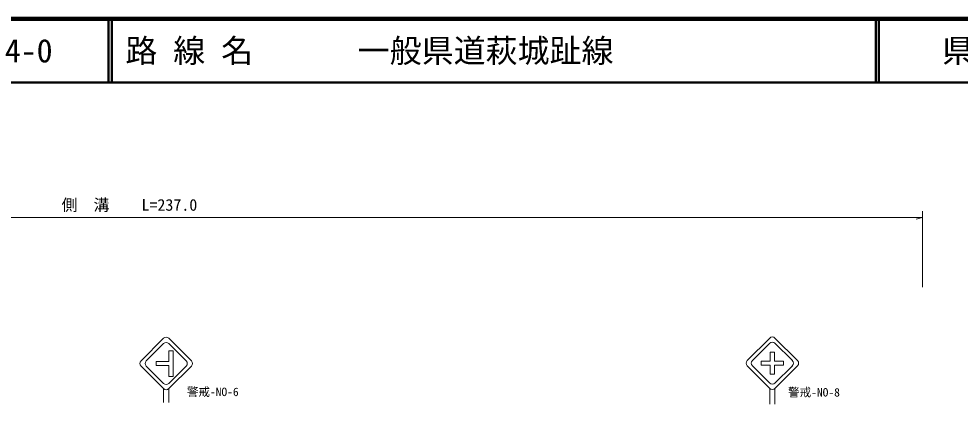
# Model space of a CAD drawing. Units: millimetres, scale not verified. Extents: x 40000 to 680000, y 20000 to 380000.
# Drawn here: x 163719 to 310968, y 319644 to 380000 of the extents above; entities that cross this region are included whole.
import ezdxf
from ezdxf.enums import TextEntityAlignment as Align

# ---------------------------------------------------------------- set-up
doc = ezdxf.new("R2010")
doc.units = ezdxf.units.MM
doc.header["$LTSCALE"] = 1000
for name, color, linetype, lineweight in [('M-STR-HTXT', 7, 'Continuous', 13), ('M-STR-STRC', 7, 'Continuous', 13), ('M-TTL', 2, 'Continuous', 140), ('M-TTL-LINE', 7, 'Continuous', 50)]:
    doc.layers.add(name, color=color, linetype=linetype, lineweight=lineweight)
doc.layers.add('M-TTL-TXT', color=7, linetype='Continuous')
doc.styles.add('ＭＳ ゴシック', font='')
doc.styles.get('ＭＳ ゴシック').set_extended_font_data('MS Gothic')

msp = doc.modelspace()

# ---------------------------------------------------------------- linework, layer by layer
at = {"layer": 'M-STR-HTXT'}
for p, q in [((305099, 349891), (305099, 337961)), ((64581, 348891), (305099, 348891)), ((305099, 348891), (304099, 348611))]:
    msp.add_line(p, q, dxfattribs=at)
at = {"layer": 'M-STR-STRC'}
for p, q in [((186368, 329962), (182834, 326429)), ((187182, 329962), (190716, 326429)), ((281180, 330009), (277647, 326475)), ((281995, 330009), (285528, 326475)), ((186368, 329147), (183649, 326429)), ((187182, 329147), (189901, 326429)), ((278462, 326475), (281180, 329194)), ((281995, 329194), (284714, 326475)), ((187209, 327998), (187209, 326341)), ((187857, 327998), (187209, 327998)), ((187857, 323965), (187857, 327998)), ((281265, 326390), (281265, 327796)), ((281265, 327796), (281910, 327796)), ((281910, 326390), (281910, 327796)), ((182834, 325614), (186368, 322081)), ((186368, 322895), (183649, 325614)), ((187209, 326341), (185215, 326341)), ((185215, 326341), (185215, 325693)), ((187209, 325693), (185215, 325693)), ((189901, 325614), (187182, 322895)), ((190716, 325614), (187182, 322081)), ((187209, 323965), (187209, 325693)), ((277647, 325661), (281180, 322127)), ((278462, 325661), (281180, 322942)), ((279860, 326390), (281265, 326390)), ((279860, 325745), (279860, 326390)), ((279860, 325745), (281265, 325745)), ((281265, 325745), (281265, 324340)), ((283316, 326390), (281910, 326390)), ((283316, 325745), (281910, 325745)), ((281910, 325745), (281910, 324340)), ((285528, 325661), (281995, 322127)), ((281995, 322942), (284714, 325661)), ((283316, 325745), (283316, 326390)), ((187209, 323965), (187857, 323965)), ((281910, 324340), (281265, 324340)), ((186368, 322081), (186368, 319930)), ((187182, 322081), (187182, 319930)), ((281180, 322127), (281180, 319644)), ((281995, 322127), (281995, 319644))]:
    msp.add_line(p, q, dxfattribs=at)
for centre, start, end in [((186775, 329555), 45, 135), ((281588, 329601), 45, 135), ((186775, 328740), 45, 135.00015), ((281588, 328787), 44.99982, 135), ((183242, 326021), 135, 225), ((184056, 326021), 135.00016, 224.99989), ((189494, 326021), 314.99995, 45), ((190308, 326021), 315, 45), ((278054, 326068), 135, 225), ((278869, 326068), 135, 225.00006), ((284306, 326068), 315.00009, 44.99985), ((285121, 326068), 315, 45), ((186775, 323302), 224.99989, 314.99995), ((281588, 323349), 225.00006, 315.00009), ((186775, 322488), 225, 315), ((281588, 322535), 225, 315)]:
    msp.add_arc(centre, 576, start, end, dxfattribs=at)
at = {"layer": 'M-TTL'}
msp.add_line((680000, 380000), (40000, 380000), dxfattribs=at)
at = {"layer": 'M-TTL-LINE'}
for p, q in [((177750, 380000), (177750, 370000)), ((178250, 380000), (178250, 370000)), ((297750, 380000), (297750, 370000)), ((298250, 380000), (298250, 370000)), ((40000, 370000), (680000, 370000))]:
    msp.add_line(p, q, dxfattribs=at)

# ---------------------------------------------------------------- texts
at = {"layer": 'M-STR-HTXT', "style": 'ＭＳ ゴシック'}
msp.add_text('側\u3000溝\u3000\u3000L=237.0', height=1833, dxfattribs=at).set_placement((170403, 349391), align=Align.BOTTOM_LEFT)
at = {"layer": 'M-STR-STRC', "style": 'ＭＳ ゴシック'}
for s, p in [('警戒-NO-6', (190016, 320520)), ('警戒-NO-8', (284060, 320449))]:
    msp.add_text(s, height=1320, dxfattribs=at).set_placement(p, align=Align.BOTTOM_LEFT)
at = {"layer": 'M-TTL-TXT', "style": 'ＭＳ ゴシック'}
for s, p in [('路 線 名', (180380, 375000)), ('一般県道萩城趾線', (216734, 375000)), ('4-0', (161521, 375000))]:
    msp.add_text(s, height=3666, dxfattribs=at).set_placement(p, align=Align.MIDDLE_LEFT)
msp.add_text('県\u3000名', height=3666, dxfattribs=at).set_placement((315625, 375000), align=Align.MIDDLE_CENTER)

doc.saveas('drawing.dxf')
